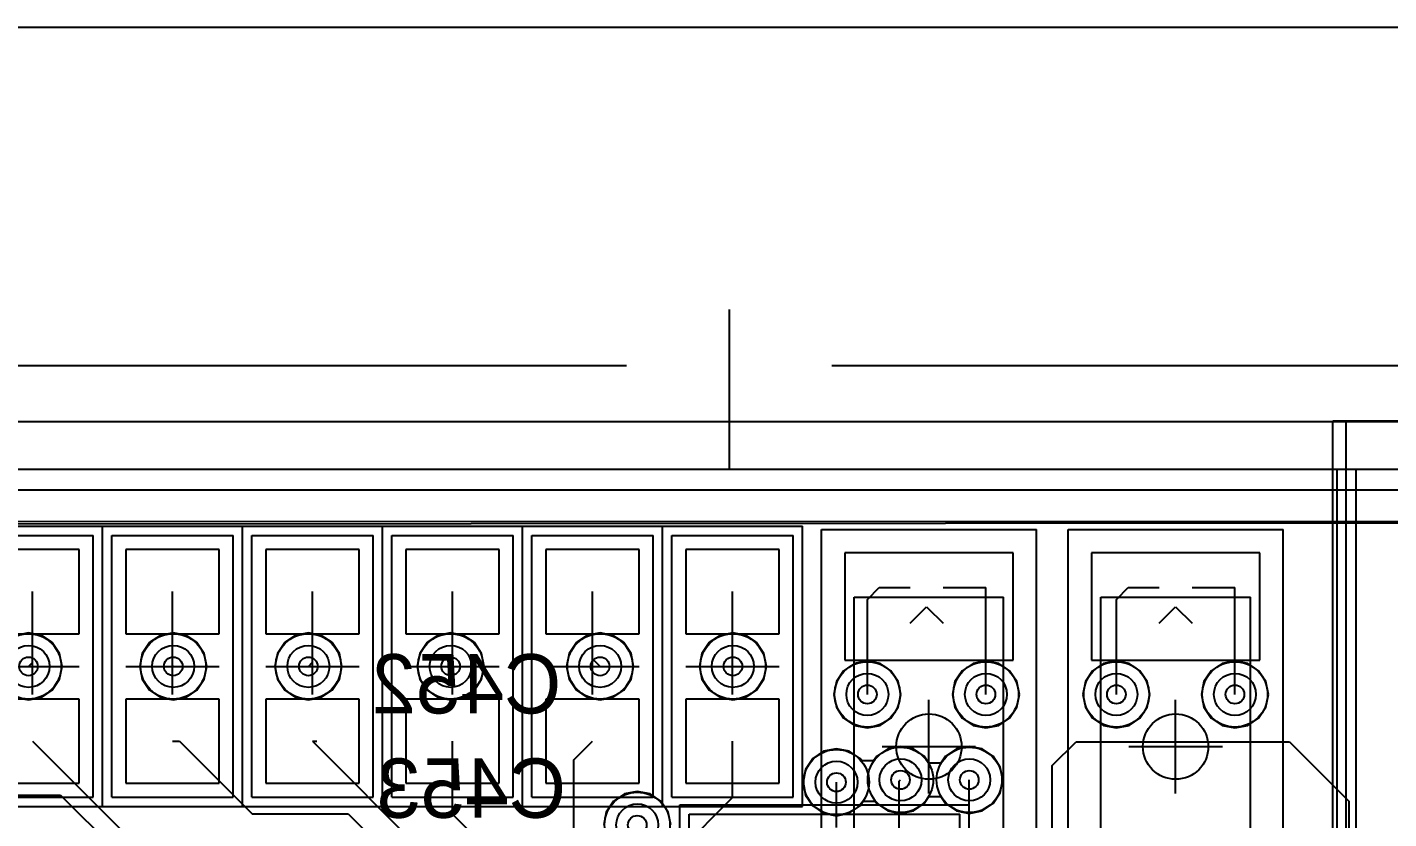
# Model space of a CAD drawing. Extents: x 28 to 300, y 18 to 330.
# Drawn here: x 189.77 to 204.35, y 191.3 to 199.77 of the extents above; entities that cross this region are included whole.
import ezdxf

# ---------------------------------------------------------------- set-up
doc = ezdxf.new("R2010")
doc.units = 0
for name, color, linetype in [('BOTTOMLAYER', 5, 'CONTINUOUS'), ('BOTTOMOVERLAY', 54, 'CONTINUOUS'), ('DRILLDRAWING', 1, 'CONTINUOUS'), ('INTERNALPLANE1', 76, 'CONTINUOUS'), ('INTERNALPLANE6', 136, 'CONTINUOUS'), ('KEEPOUTLAYER', 6, 'CONTINUOUS'), ('MECHANICAL1', 6, 'CONTINUOUS'), ('MECHANICAL14', 56, 'CONTINUOUS'), ('MECHANICAL15', 56, 'CONTINUOUS'), ('MECHANICAL9', 56, 'CONTINUOUS'), ('MIDLAYER1', 16, 'CONTINUOUS'), ('MIDLAYER3', 90, 'CONTINUOUS'), ('MULTILAYER', 9, 'CONTINUOUS'), ('TOPLAYER', 1, 'CONTINUOUS'), ('TOPOVERLAY', 2, 'CONTINUOUS'), ('TOPPASTE', 8, 'CONTINUOUS'), ('TOPSOLDER', 216, 'CONTINUOUS'), ('VIAHOLELAYER', 16, 'CONTINUOUS')]:
    doc.layers.add(name, color=color, linetype=linetype)

msp = doc.modelspace()

# ---------------------------------------------------------------- linework, layer by layer
at = {"layer": 'BOTTOMLAYER'}
for p, q in [((199.105, 191.701), (199.118, 191.714)), ((199.105, 190.698), (199.105, 191.701))]:
    msp.add_line(p, q, dxfattribs=at)
for centre in [(189.779, 192.929), (191.329, 192.929), (192.776, 192.929), (194.3, 192.929), (195.901, 192.929), (197.323, 192.929), (198.763, 192.629), (200.033, 192.629), (201.43, 192.629), (202.7, 192.629), (198.432, 191.689), (199.118, 191.714), (199.855, 191.714), (196.299, 191.232)]:
    msp.add_circle(centre, 0.225, dxfattribs=at)
at = {"layer": 'DRILLDRAWING'}
msp.add_line((165.56, 199.771), (248.661, 199.771), dxfattribs=at)
for centre in [(189.779, 192.929), (191.329, 192.929), (192.776, 192.929), (194.3, 192.929), (195.901, 192.929), (197.323, 192.929), (198.763, 192.629), (200.033, 192.629), (201.43, 192.629), (202.7, 192.629), (198.432, 191.689), (199.118, 191.714), (199.855, 191.714), (196.299, 191.232)]:
    msp.add_circle(centre, 0.1, dxfattribs=at)
at = {"layer": 'INTERNALPLANE1'}
for p, q in [((77.3, 195.549), (248.7, 195.549)), ((203.893, 183.079), (203.893, 195.55)), ((162.154, 195.039), (203.79, 195.039)), ((203.79, 195.039), (203.79, 183.183)), ((203.997, 183.079), (203.997, 195.039)), ((203.997, 195.039), (248.189, 195.039))]:
    msp.add_line(p, q, dxfattribs=at)
for centre in [(189.779, 192.929), (191.329, 192.929), (192.776, 192.929), (194.3, 192.929), (195.901, 192.929), (197.323, 192.929), (198.763, 192.629), (200.033, 192.629), (201.43, 192.629), (202.7, 192.629), (199.118, 191.714), (196.299, 191.232)]:
    msp.add_circle(centre, 0.35, dxfattribs=at)
at = {"layer": 'INTERNALPLANE6'}
for p, q in [((77.3, 195.549), (248.7, 195.549)), ((77.81, 195.039), (248.189, 195.039))]:
    msp.add_line(p, q, dxfattribs=at)
for centre in [(199.855, 191.714), (198.432, 191.689)]:
    msp.add_circle(centre, 0.35, dxfattribs=at)
at = {"layer": 'KEEPOUTLAYER'}
msp.add_line((77.724, 194.818), (248.039, 194.818), dxfattribs=at)
at = {"layer": 'MECHANICAL1'}
msp.add_line((77.3, 195.549), (248.7, 195.549), dxfattribs=at)
at = {"layer": 'MECHANICAL14'}
for p, q in [((203.747, 195.558), (220.397, 195.558)), ((203.747, 190.858), (203.747, 195.558)), ((189.17, 194.329), (190.47, 194.329)), ((190.47, 191.529), (190.47, 194.329)), ((190.67, 194.329), (191.97, 194.329)), ((190.67, 191.529), (190.67, 194.329)), ((191.97, 191.529), (191.97, 194.329)), ((192.17, 194.329), (193.47, 194.329)), ((192.17, 191.529), (192.17, 194.329)), ((193.47, 191.529), (193.47, 194.329)), ((193.67, 194.329), (194.97, 194.329)), ((193.67, 191.529), (193.67, 194.329)), ((194.97, 191.529), (194.97, 194.329)), ((195.17, 194.329), (196.47, 194.329)), ((195.17, 191.529), (195.17, 194.329)), ((196.47, 191.529), (196.47, 194.329)), ((196.67, 194.329), (197.97, 194.329)), ((196.67, 191.529), (196.67, 194.329)), ((197.97, 191.529), (197.97, 194.329)), ((198.623, 190.47), (198.623, 193.67)), ((198.623, 193.67), (200.223, 193.67)), ((200.223, 190.47), (200.223, 193.67)), ((201.265, 190.47), (201.265, 193.67)), ((201.265, 193.67), (202.865, 193.67)), ((202.865, 190.47), (202.865, 193.67)), ((189.17, 191.529), (190.47, 191.529)), ((190.67, 191.529), (191.97, 191.529)), ((192.17, 191.529), (193.47, 191.529)), ((193.67, 191.529), (194.97, 191.529)), ((195.17, 191.529), (196.47, 191.529)), ((196.67, 191.529), (197.97, 191.529)), ((196.855, 190.048), (196.855, 191.348)), ((196.855, 191.348), (199.755, 191.348)), ((199.755, 190.048), (199.755, 191.348))]:
    msp.add_line(p, q, dxfattribs=at)
at = {"layer": 'MECHANICAL15'}
for p, q in [((189.07, 194.429), (190.57, 194.429)), ((190.57, 191.429), (190.57, 194.429)), ((190.57, 191.429), (190.57, 194.429)), ((190.57, 194.429), (192.07, 194.429)), ((192.07, 191.429), (192.07, 194.429)), ((192.07, 194.429), (193.57, 194.429)), ((192.07, 191.429), (192.07, 194.429)), ((193.57, 191.429), (193.57, 194.429)), ((193.57, 194.429), (195.07, 194.429)), ((193.57, 191.429), (193.57, 194.429)), ((195.07, 191.429), (195.07, 194.429)), ((195.07, 191.429), (195.07, 194.429)), ((195.07, 194.429), (196.57, 194.429)), ((196.57, 191.429), (196.57, 194.429)), ((196.57, 194.429), (198.07, 194.429)), ((196.57, 191.429), (196.57, 194.429)), ((198.07, 191.429), (198.07, 194.429)), ((198.273, 189.745), (198.273, 194.395)), ((198.273, 194.395), (200.573, 194.395)), ((200.573, 189.745), (200.573, 194.395)), ((200.915, 189.745), (200.915, 194.395)), ((200.915, 194.395), (203.215, 194.395)), ((203.215, 189.745), (203.215, 194.395)), ((189.82, 192.629), (189.82, 193.229)), ((191.32, 192.629), (191.32, 193.229)), ((192.82, 192.629), (192.82, 193.229)), ((194.32, 192.629), (194.32, 193.229)), ((195.82, 192.629), (195.82, 193.229)), ((197.32, 192.629), (197.32, 193.229)), ((189.52, 192.929), (190.12, 192.929)), ((191.02, 192.929), (191.62, 192.929)), ((192.52, 192.929), (193.12, 192.929)), ((194.02, 192.929), (194.62, 192.929)), ((195.52, 192.929), (196.12, 192.929)), ((197.02, 192.929), (197.62, 192.929)), ((199.423, 191.57), (199.423, 192.57)), ((202.065, 191.57), (202.065, 192.57)), ((198.923, 192.07), (199.923, 192.07)), ((201.565, 192.07), (202.565, 192.07)), ((189.07, 191.429), (190.57, 191.429)), ((190.57, 191.429), (192.07, 191.429)), ((192.07, 191.429), (193.57, 191.429)), ((193.57, 191.429), (195.07, 191.429)), ((195.07, 191.429), (196.57, 191.429)), ((196.57, 191.429), (198.07, 191.429)), ((196.755, 191.448), (199.855, 191.448)), ((196.755, 189.948), (196.755, 191.448)), ((199.855, 189.948), (199.855, 191.448))]:
    msp.add_line(p, q, dxfattribs=at)
for centre in [(199.423, 192.07), (202.065, 192.07)]:
    msp.add_circle(centre, 0.35, dxfattribs=at)
at = {"layer": 'MECHANICAL9'}
for p, q in [((197.284, 196.749), (197.284, 195.049)), ((108.384, 196.149), (196.184, 196.149)), ((198.384, 196.149), (249.3, 196.149))]:
    msp.add_line(p, q, dxfattribs=at)
at = {"layer": 'MIDLAYER1'}
for p, q in [((166.213, 194.44), (247.635, 194.491)), ((189.779, 193.288), (189.642, 193.261)), ((189.917, 193.261), (189.779, 193.288)), ((190.033, 193.183), (189.917, 193.261)), ((191.191, 193.261), (191.075, 193.183)), ((191.329, 193.288), (191.191, 193.261)), ((191.466, 193.261), (191.329, 193.288)), ((191.582, 193.183), (191.466, 193.261)), ((192.639, 193.261), (192.523, 193.183)), ((192.776, 193.288), (192.639, 193.261)), ((192.914, 193.261), (192.776, 193.288)), ((193.03, 193.183), (192.914, 193.261)), ((194.163, 193.261), (194.047, 193.183)), ((194.3, 193.288), (194.163, 193.261)), ((194.438, 193.261), (194.3, 193.288)), ((194.554, 193.183), (194.438, 193.261)), ((195.763, 193.261), (195.647, 193.183)), ((195.901, 193.288), (195.763, 193.261)), ((196.038, 193.261), (195.901, 193.288)), ((196.154, 193.183), (196.038, 193.261)), ((197.186, 193.261), (197.069, 193.183)), ((197.323, 193.288), (197.186, 193.261)), ((197.46, 193.261), (197.323, 193.288)), ((197.577, 193.183), (197.46, 193.261)), ((190.111, 193.066), (190.033, 193.183)), ((191.075, 193.183), (190.997, 193.066)), ((191.66, 193.066), (191.582, 193.183)), ((192.523, 193.183), (192.445, 193.066)), ((193.108, 193.066), (193.03, 193.183)), ((194.047, 193.183), (193.969, 193.066)), ((194.632, 193.066), (194.554, 193.183)), ((195.647, 193.183), (195.569, 193.066)), ((196.232, 193.066), (196.154, 193.183)), ((197.069, 193.183), (196.991, 193.066)), ((197.655, 193.066), (197.577, 193.183)), ((190.138, 192.929), (190.111, 193.066)), ((190.111, 192.792), (190.138, 192.929)), ((190.997, 193.066), (190.97, 192.929)), ((190.97, 192.929), (190.997, 192.792)), ((191.688, 192.929), (191.66, 193.066)), ((191.66, 192.792), (191.688, 192.929)), ((192.445, 193.066), (192.418, 192.929)), ((192.418, 192.929), (192.445, 192.792)), ((193.135, 192.929), (193.108, 193.066)), ((193.108, 192.792), (193.135, 192.929)), ((193.969, 193.066), (193.942, 192.929)), ((193.942, 192.929), (193.969, 192.792)), ((194.659, 192.929), (194.632, 193.066)), ((194.632, 192.792), (194.659, 192.929)), ((195.569, 193.066), (195.542, 192.929)), ((195.542, 192.929), (195.569, 192.792)), ((196.26, 192.929), (196.232, 193.066)), ((196.232, 192.792), (196.26, 192.929)), ((196.991, 193.066), (196.964, 192.929)), ((196.964, 192.929), (196.991, 192.792)), ((197.682, 192.929), (197.655, 193.066)), ((197.655, 192.792), (197.682, 192.929)), ((198.625, 192.96), (198.509, 192.882)), ((198.763, 192.987), (198.625, 192.96)), ((198.9, 192.96), (198.763, 192.987)), ((199.016, 192.882), (198.9, 192.96)), ((199.895, 192.96), (199.779, 192.882)), ((200.033, 192.987), (199.895, 192.96)), ((200.17, 192.96), (200.033, 192.987)), ((200.286, 192.882), (200.17, 192.96)), ((201.292, 192.96), (201.176, 192.882)), ((201.43, 192.987), (201.292, 192.96)), ((201.567, 192.96), (201.43, 192.987)), ((201.683, 192.882), (201.567, 192.96)), ((202.562, 192.96), (202.446, 192.882)), ((202.7, 192.987), (202.562, 192.96)), ((202.837, 192.96), (202.7, 192.987)), ((202.953, 192.882), (202.837, 192.96)), ((190.033, 192.675), (190.111, 192.792)), ((190.997, 192.792), (191.075, 192.675)), ((191.582, 192.675), (191.66, 192.792)), ((192.445, 192.792), (192.523, 192.675)), ((193.03, 192.675), (193.108, 192.792)), ((193.969, 192.792), (194.047, 192.675)), ((194.554, 192.675), (194.632, 192.792)), ((195.569, 192.792), (195.647, 192.675)), ((196.154, 192.675), (196.232, 192.792)), ((196.991, 192.792), (197.069, 192.675)), ((197.577, 192.675), (197.655, 192.792)), ((198.509, 192.882), (198.431, 192.766)), ((199.094, 192.766), (199.016, 192.882)), ((199.779, 192.882), (199.701, 192.766)), ((200.364, 192.766), (200.286, 192.882)), ((201.176, 192.882), (201.098, 192.766)), ((201.761, 192.766), (201.683, 192.882)), ((202.446, 192.882), (202.368, 192.766)), ((203.031, 192.766), (202.953, 192.882)), ((189.917, 192.597), (190.033, 192.675)), ((191.075, 192.675), (191.191, 192.597)), ((191.466, 192.597), (191.582, 192.675)), ((192.523, 192.675), (192.639, 192.597)), ((192.914, 192.597), (193.03, 192.675)), ((194.047, 192.675), (194.163, 192.597)), ((194.438, 192.597), (194.554, 192.675)), ((195.647, 192.675), (195.763, 192.597)), ((196.038, 192.597), (196.154, 192.675)), ((197.069, 192.675), (197.186, 192.597)), ((197.46, 192.597), (197.577, 192.675)), ((198.431, 192.766), (198.404, 192.629)), ((199.122, 192.629), (199.094, 192.766)), ((199.701, 192.766), (199.674, 192.629)), ((200.392, 192.629), (200.364, 192.766)), ((201.098, 192.766), (201.071, 192.629)), ((201.789, 192.629), (201.761, 192.766)), ((202.368, 192.766), (202.341, 192.629)), ((203.059, 192.629), (203.031, 192.766)), ((189.642, 192.597), (189.779, 192.57)), ((189.779, 192.57), (189.917, 192.597)), ((191.191, 192.597), (191.329, 192.57)), ((191.329, 192.57), (191.466, 192.597)), ((192.639, 192.597), (192.776, 192.57)), ((192.776, 192.57), (192.914, 192.597)), ((194.163, 192.597), (194.3, 192.57)), ((194.3, 192.57), (194.438, 192.597)), ((195.763, 192.597), (195.901, 192.57)), ((195.901, 192.57), (196.038, 192.597)), ((197.186, 192.597), (197.323, 192.57)), ((197.323, 192.57), (197.46, 192.597)), ((198.404, 192.629), (198.431, 192.491)), ((198.431, 192.491), (198.509, 192.375)), ((199.016, 192.375), (199.094, 192.491)), ((199.094, 192.491), (199.122, 192.629)), ((199.674, 192.629), (199.701, 192.491)), ((199.701, 192.491), (199.779, 192.375)), ((200.286, 192.375), (200.364, 192.491)), ((200.364, 192.491), (200.392, 192.629)), ((201.071, 192.629), (201.098, 192.491)), ((201.098, 192.491), (201.176, 192.375)), ((201.683, 192.375), (201.761, 192.491)), ((201.761, 192.491), (201.789, 192.629)), ((202.341, 192.629), (202.368, 192.491)), ((202.368, 192.491), (202.446, 192.375)), ((202.953, 192.375), (203.031, 192.491)), ((203.031, 192.491), (203.059, 192.629)), ((198.509, 192.375), (198.625, 192.297)), ((198.9, 192.297), (199.016, 192.375)), ((199.779, 192.375), (199.895, 192.297)), ((200.17, 192.297), (200.286, 192.375)), ((201.176, 192.375), (201.292, 192.297)), ((201.567, 192.297), (201.683, 192.375)), ((202.446, 192.375), (202.562, 192.297)), ((202.837, 192.297), (202.953, 192.375)), ((198.625, 192.297), (198.763, 192.27)), ((198.763, 192.27), (198.9, 192.297)), ((199.895, 192.297), (200.033, 192.27)), ((200.033, 192.27), (200.17, 192.297)), ((201.292, 192.297), (201.43, 192.27)), ((201.43, 192.27), (201.567, 192.297)), ((202.562, 192.297), (202.7, 192.27)), ((202.7, 192.27), (202.837, 192.297)), ((199.118, 192.073), (198.981, 192.046)), ((199.256, 192.046), (199.118, 192.073)), ((199.855, 192.073), (199.717, 192.046)), ((199.992, 192.046), (199.855, 192.073)), ((198.179, 191.942), (198.101, 191.826)), ((198.295, 192.02), (198.179, 191.942)), ((198.432, 192.048), (198.295, 192.02)), ((198.57, 192.02), (198.432, 192.048)), ((198.686, 191.942), (198.57, 192.02)), ((198.703, 191.917), (198.686, 191.942)), ((198.83, 191.917), (198.703, 191.917)), ((198.864, 191.968), (198.83, 191.917)), ((198.981, 192.046), (198.864, 191.968)), ((199.372, 191.968), (199.256, 192.046)), ((199.423, 191.892), (199.372, 191.968)), ((199.601, 191.968), (199.55, 191.892)), ((199.717, 192.046), (199.601, 191.968)), ((200.109, 191.968), (199.992, 192.046)), ((200.186, 191.851), (200.109, 191.968)), ((198.101, 191.826), (198.074, 191.689)), ((199.55, 191.892), (199.423, 191.892)), ((200.214, 191.714), (200.186, 191.851)), ((198.074, 191.689), (198.101, 191.551)), ((200.186, 191.577), (200.214, 191.714)), ((196.045, 191.485), (195.967, 191.369)), ((196.161, 191.563), (196.045, 191.485)), ((196.299, 191.59), (196.161, 191.563)), ((196.436, 191.563), (196.299, 191.59)), ((196.553, 191.485), (196.436, 191.563)), ((196.63, 191.369), (196.553, 191.485)), ((198.101, 191.551), (198.179, 191.435)), ((198.686, 191.435), (198.72, 191.486)), ((198.72, 191.486), (198.847, 191.486)), ((198.847, 191.486), (198.864, 191.46)), ((199.372, 191.46), (199.423, 191.537)), ((199.423, 191.537), (199.55, 191.537)), ((199.55, 191.537), (199.601, 191.46)), ((200.109, 191.46), (200.186, 191.577)), ((195.967, 191.369), (195.94, 191.232)), ((196.658, 191.232), (196.63, 191.369)), ((198.179, 191.435), (198.295, 191.357)), ((198.295, 191.357), (198.432, 191.33)), ((198.432, 191.33), (198.57, 191.357)), ((198.57, 191.357), (198.686, 191.435)), ((198.864, 191.46), (198.981, 191.383)), ((198.981, 191.383), (199.118, 191.355)), ((199.118, 191.355), (199.256, 191.383)), ((199.256, 191.383), (199.372, 191.46)), ((199.601, 191.46), (199.717, 191.383)), ((199.717, 191.383), (199.855, 191.355)), ((199.855, 191.355), (199.992, 191.383)), ((199.992, 191.383), (200.109, 191.46))]:
    msp.add_line(p, q, dxfattribs=at)
for centre in [(189.779, 192.929), (191.329, 192.929), (192.776, 192.929), (194.3, 192.929), (195.901, 192.929), (197.323, 192.929), (198.763, 192.629), (200.033, 192.629), (201.43, 192.629), (202.7, 192.629), (198.432, 191.689), (199.118, 191.714), (199.855, 191.714), (196.299, 191.232)]:
    msp.add_circle(centre, 0.225, dxfattribs=at)
at = {"layer": 'MIDLAYER3'}
for p, q in [((166.083, 194.475), (247.659, 194.492)), ((189.779, 193.288), (189.642, 193.261)), ((189.917, 193.261), (189.779, 193.288)), ((190.033, 193.183), (189.917, 193.261)), ((191.191, 193.261), (191.075, 193.183)), ((191.329, 193.288), (191.191, 193.261)), ((191.466, 193.261), (191.329, 193.288)), ((191.582, 193.183), (191.466, 193.261)), ((192.639, 193.261), (192.523, 193.183)), ((192.776, 193.288), (192.639, 193.261)), ((192.914, 193.261), (192.776, 193.288)), ((193.03, 193.183), (192.914, 193.261)), ((194.163, 193.261), (194.047, 193.183)), ((194.3, 193.288), (194.163, 193.261)), ((194.438, 193.261), (194.3, 193.288)), ((194.554, 193.183), (194.438, 193.261)), ((195.763, 193.261), (195.647, 193.183)), ((195.901, 193.288), (195.763, 193.261)), ((196.038, 193.261), (195.901, 193.288)), ((196.154, 193.183), (196.038, 193.261)), ((197.186, 193.261), (197.069, 193.183)), ((197.323, 193.288), (197.186, 193.261)), ((197.46, 193.261), (197.323, 193.288)), ((197.577, 193.183), (197.46, 193.261)), ((190.111, 193.066), (190.033, 193.183)), ((191.075, 193.183), (190.997, 193.066)), ((191.66, 193.066), (191.582, 193.183)), ((192.523, 193.183), (192.445, 193.066)), ((193.108, 193.066), (193.03, 193.183)), ((194.047, 193.183), (193.969, 193.066)), ((194.632, 193.066), (194.554, 193.183)), ((195.647, 193.183), (195.569, 193.066)), ((196.232, 193.066), (196.154, 193.183)), ((197.069, 193.183), (196.991, 193.066)), ((197.655, 193.066), (197.577, 193.183)), ((190.138, 192.929), (190.111, 193.066)), ((190.111, 192.792), (190.138, 192.929)), ((190.997, 193.066), (190.97, 192.929)), ((190.97, 192.929), (190.997, 192.792)), ((191.688, 192.929), (191.66, 193.066)), ((191.66, 192.792), (191.688, 192.929)), ((192.445, 193.066), (192.418, 192.929)), ((192.418, 192.929), (192.445, 192.792)), ((193.135, 192.929), (193.108, 193.066)), ((193.108, 192.792), (193.135, 192.929)), ((193.969, 193.066), (193.942, 192.929)), ((193.942, 192.929), (193.969, 192.792)), ((194.659, 192.929), (194.632, 193.066)), ((194.632, 192.792), (194.659, 192.929)), ((195.569, 193.066), (195.542, 192.929)), ((195.542, 192.929), (195.569, 192.792)), ((196.26, 192.929), (196.232, 193.066)), ((196.232, 192.792), (196.26, 192.929)), ((196.991, 193.066), (196.964, 192.929)), ((196.964, 192.929), (196.991, 192.792)), ((197.682, 192.929), (197.655, 193.066)), ((197.655, 192.792), (197.682, 192.929)), ((198.625, 192.96), (198.509, 192.882)), ((198.763, 192.987), (198.625, 192.96)), ((198.9, 192.96), (198.763, 192.987)), ((199.016, 192.882), (198.9, 192.96)), ((199.895, 192.96), (199.779, 192.882)), ((200.033, 192.987), (199.895, 192.96)), ((200.17, 192.96), (200.033, 192.987)), ((200.286, 192.882), (200.17, 192.96)), ((201.292, 192.96), (201.176, 192.882)), ((201.43, 192.987), (201.292, 192.96)), ((201.567, 192.96), (201.43, 192.987)), ((201.683, 192.882), (201.567, 192.96)), ((202.562, 192.96), (202.446, 192.882)), ((202.7, 192.987), (202.562, 192.96)), ((202.837, 192.96), (202.7, 192.987)), ((202.953, 192.882), (202.837, 192.96)), ((190.033, 192.675), (190.111, 192.792)), ((190.997, 192.792), (191.075, 192.675)), ((191.582, 192.675), (191.66, 192.792)), ((192.445, 192.792), (192.523, 192.675)), ((193.03, 192.675), (193.108, 192.792)), ((193.969, 192.792), (194.047, 192.675)), ((194.554, 192.675), (194.632, 192.792)), ((195.569, 192.792), (195.647, 192.675)), ((196.154, 192.675), (196.232, 192.792)), ((196.991, 192.792), (197.069, 192.675)), ((197.577, 192.675), (197.655, 192.792)), ((198.509, 192.882), (198.431, 192.766)), ((199.094, 192.766), (199.016, 192.882)), ((199.779, 192.882), (199.701, 192.766)), ((200.364, 192.766), (200.286, 192.882)), ((201.176, 192.882), (201.098, 192.766)), ((201.761, 192.766), (201.683, 192.882)), ((202.446, 192.882), (202.368, 192.766)), ((203.031, 192.766), (202.953, 192.882)), ((189.917, 192.597), (190.033, 192.675)), ((191.075, 192.675), (191.191, 192.597)), ((191.466, 192.597), (191.582, 192.675)), ((192.523, 192.675), (192.639, 192.597)), ((192.914, 192.597), (193.03, 192.675)), ((194.047, 192.675), (194.163, 192.597)), ((194.438, 192.597), (194.554, 192.675)), ((195.647, 192.675), (195.763, 192.597)), ((196.038, 192.597), (196.154, 192.675)), ((197.069, 192.675), (197.186, 192.597)), ((197.46, 192.597), (197.577, 192.675)), ((198.431, 192.766), (198.404, 192.629)), ((199.122, 192.629), (199.094, 192.766)), ((199.701, 192.766), (199.674, 192.629)), ((200.392, 192.629), (200.364, 192.766)), ((201.098, 192.766), (201.071, 192.629)), ((201.789, 192.629), (201.761, 192.766)), ((202.368, 192.766), (202.341, 192.629)), ((203.059, 192.629), (203.031, 192.766)), ((189.642, 192.597), (189.779, 192.57)), ((189.779, 192.57), (189.917, 192.597)), ((191.191, 192.597), (191.329, 192.57)), ((191.329, 192.57), (191.466, 192.597)), ((192.639, 192.597), (192.776, 192.57)), ((192.776, 192.57), (192.914, 192.597)), ((194.163, 192.597), (194.3, 192.57)), ((194.3, 192.57), (194.438, 192.597)), ((195.763, 192.597), (195.901, 192.57)), ((195.901, 192.57), (196.038, 192.597)), ((197.186, 192.597), (197.323, 192.57)), ((197.323, 192.57), (197.46, 192.597)), ((198.404, 192.629), (198.431, 192.491)), ((198.431, 192.491), (198.509, 192.375)), ((199.016, 192.375), (199.094, 192.491)), ((199.094, 192.491), (199.122, 192.629)), ((199.674, 192.629), (199.701, 192.491)), ((199.701, 192.491), (199.779, 192.375)), ((200.286, 192.375), (200.364, 192.491)), ((200.364, 192.491), (200.392, 192.629)), ((201.071, 192.629), (201.098, 192.491)), ((201.098, 192.491), (201.176, 192.375)), ((201.683, 192.375), (201.761, 192.491)), ((201.761, 192.491), (201.789, 192.629)), ((202.341, 192.629), (202.368, 192.491)), ((202.368, 192.491), (202.446, 192.375)), ((202.953, 192.375), (203.031, 192.491)), ((203.031, 192.491), (203.059, 192.629)), ((198.509, 192.375), (198.625, 192.297)), ((198.9, 192.297), (199.016, 192.375)), ((199.779, 192.375), (199.895, 192.297)), ((200.17, 192.297), (200.286, 192.375)), ((201.176, 192.375), (201.292, 192.297)), ((201.567, 192.297), (201.683, 192.375)), ((202.446, 192.375), (202.562, 192.297)), ((202.837, 192.297), (202.953, 192.375)), ((198.625, 192.297), (198.763, 192.27)), ((198.763, 192.27), (198.9, 192.297)), ((199.895, 192.297), (200.033, 192.27)), ((200.033, 192.27), (200.17, 192.297)), ((201.292, 192.297), (201.43, 192.27)), ((201.43, 192.27), (201.567, 192.297)), ((202.562, 192.297), (202.7, 192.27)), ((202.7, 192.27), (202.837, 192.297)), ((199.118, 192.073), (198.981, 192.046)), ((199.256, 192.046), (199.118, 192.073)), ((199.855, 192.073), (199.717, 192.046)), ((199.992, 192.046), (199.855, 192.073)), ((198.179, 191.942), (198.101, 191.826)), ((198.295, 192.02), (198.179, 191.942)), ((198.432, 192.048), (198.295, 192.02)), ((198.57, 192.02), (198.432, 192.048)), ((198.686, 191.942), (198.57, 192.02)), ((198.703, 191.917), (198.686, 191.942)), ((198.83, 191.917), (198.703, 191.917)), ((198.864, 191.968), (198.83, 191.917)), ((198.981, 192.046), (198.864, 191.968)), ((199.372, 191.968), (199.256, 192.046)), ((199.423, 191.892), (199.372, 191.968)), ((199.601, 191.968), (199.55, 191.892)), ((199.717, 192.046), (199.601, 191.968)), ((200.109, 191.968), (199.992, 192.046)), ((200.186, 191.851), (200.109, 191.968)), ((198.101, 191.826), (198.074, 191.689)), ((199.55, 191.892), (199.423, 191.892)), ((200.214, 191.714), (200.186, 191.851)), ((198.074, 191.689), (198.101, 191.551)), ((200.186, 191.577), (200.214, 191.714)), ((196.045, 191.485), (195.967, 191.369)), ((196.161, 191.563), (196.045, 191.485)), ((196.299, 191.59), (196.161, 191.563)), ((196.436, 191.563), (196.299, 191.59)), ((196.553, 191.485), (196.436, 191.563)), ((196.63, 191.369), (196.553, 191.485)), ((198.101, 191.551), (198.179, 191.435)), ((198.686, 191.435), (198.72, 191.486)), ((198.72, 191.486), (198.847, 191.486)), ((198.847, 191.486), (198.864, 191.46)), ((199.372, 191.46), (199.423, 191.537)), ((199.423, 191.537), (199.55, 191.537)), ((199.55, 191.537), (199.601, 191.46)), ((200.109, 191.46), (200.186, 191.577)), ((195.967, 191.369), (195.94, 191.232)), ((196.658, 191.232), (196.63, 191.369)), ((198.179, 191.435), (198.295, 191.357)), ((198.295, 191.357), (198.432, 191.33)), ((198.432, 191.33), (198.57, 191.357)), ((198.57, 191.357), (198.686, 191.435)), ((198.864, 191.46), (198.981, 191.383)), ((198.981, 191.383), (199.118, 191.355)), ((199.118, 191.355), (199.256, 191.383)), ((199.256, 191.383), (199.372, 191.46)), ((199.601, 191.46), (199.717, 191.383)), ((199.717, 191.383), (199.855, 191.355)), ((199.855, 191.355), (199.992, 191.383)), ((199.992, 191.383), (200.109, 191.46))]:
    msp.add_line(p, q, dxfattribs=at)
for centre in [(189.779, 192.929), (191.329, 192.929), (192.776, 192.929), (194.3, 192.929), (195.901, 192.929), (197.323, 192.929), (198.763, 192.629), (200.033, 192.629), (201.43, 192.629), (202.7, 192.629), (198.432, 191.689), (199.118, 191.714), (199.855, 191.714), (196.299, 191.232)]:
    msp.add_circle(centre, 0.225, dxfattribs=at)
at = {"layer": 'MULTILAYER'}
for centre in [(189.779, 192.929), (191.329, 192.929), (192.776, 192.929), (194.3, 192.929), (195.901, 192.929), (197.323, 192.929), (198.763, 192.629), (200.033, 192.629), (201.43, 192.629), (202.7, 192.629), (198.432, 191.689), (199.118, 191.714), (199.855, 191.714), (196.299, 191.232)]:
    msp.add_circle(centre, 0.225, dxfattribs=at)
at = {"layer": 'TOPLAYER'}
for p, q in [((190.32, 194.179), (189.32, 194.179)), ((190.32, 193.279), (190.32, 194.179)), ((191.82, 194.179), (190.82, 194.179)), ((190.82, 194.179), (190.82, 193.279)), ((191.82, 193.279), (191.82, 194.179)), ((193.32, 194.179), (192.32, 194.179)), ((192.32, 194.179), (192.32, 193.279)), ((193.32, 193.279), (193.32, 194.179)), ((194.82, 194.179), (193.82, 194.179)), ((193.82, 194.179), (193.82, 193.279)), ((194.82, 193.279), (194.82, 194.179)), ((196.32, 194.179), (195.32, 194.179)), ((195.32, 194.179), (195.32, 193.279)), ((196.32, 193.279), (196.32, 194.179)), ((197.82, 194.179), (196.82, 194.179)), ((196.82, 194.179), (196.82, 193.279)), ((197.82, 193.279), (197.82, 194.179)), ((198.523, 194.145), (198.523, 192.995)), ((200.323, 194.145), (198.523, 194.145)), ((200.323, 192.995), (200.323, 194.145)), ((201.165, 194.145), (201.165, 192.995)), ((202.965, 194.145), (201.165, 194.145)), ((202.965, 192.995), (202.965, 194.145)), ((189.82, 192.97), (189.82, 193.729)), ((191.32, 192.938), (191.32, 193.729)), ((192.82, 192.973), (192.82, 193.729)), ((194.32, 192.949), (194.32, 193.729)), ((195.82, 193.01), (195.82, 193.729)), ((197.32, 192.932), (197.32, 193.729)), ((198.763, 193.645), (198.89, 193.772)), ((198.89, 193.772), (199.221, 193.772)), ((199.574, 193.772), (200.033, 193.772)), ((200.033, 193.57), (200.033, 193.772)), ((201.43, 193.645), (201.557, 193.772)), ((201.557, 193.772), (201.888, 193.772)), ((202.241, 193.772), (202.7, 193.772)), ((202.7, 193.57), (202.7, 193.772)), ((198.763, 193.57), (198.763, 193.645)), ((198.763, 192.629), (198.763, 193.57)), ((199.221, 193.391), (199.398, 193.567)), ((199.398, 193.567), (199.409, 193.556)), ((199.409, 193.556), (199.574, 193.391)), ((200.033, 192.629), (200.033, 193.57)), ((201.43, 193.57), (201.43, 193.645)), ((201.43, 192.629), (201.43, 193.57)), ((201.888, 193.391), (202.065, 193.567)), ((202.065, 193.567), (202.241, 193.391)), ((202.7, 192.629), (202.7, 193.57)), ((189.32, 193.279), (190.32, 193.279)), ((190.82, 193.279), (191.82, 193.279)), ((192.32, 193.279), (193.32, 193.279)), ((193.82, 193.279), (194.82, 193.279)), ((195.32, 193.279), (196.32, 193.279)), ((196.82, 193.279), (197.82, 193.279)), ((189.779, 192.929), (189.82, 192.97)), ((191.32, 192.938), (191.329, 192.929)), ((192.776, 192.929), (192.82, 192.973)), ((194.3, 192.929), (194.32, 192.949)), ((195.82, 193.01), (195.901, 192.929)), ((197.32, 192.932), (197.323, 192.929)), ((198.523, 192.995), (200.323, 192.995)), ((201.165, 192.995), (202.965, 192.995)), ((190.32, 192.579), (189.32, 192.579)), ((190.32, 191.679), (190.32, 192.579)), ((191.82, 192.579), (190.82, 192.579)), ((190.82, 192.579), (190.82, 191.679)), ((191.82, 191.679), (191.82, 192.579)), ((193.32, 192.579), (192.32, 192.579)), ((192.32, 192.579), (192.32, 191.679)), ((193.32, 191.679), (193.32, 192.579)), ((194.82, 192.579), (193.82, 192.579)), ((193.82, 192.579), (193.82, 191.679)), ((194.82, 191.679), (194.82, 192.579)), ((196.32, 192.579), (195.32, 192.579)), ((195.32, 192.579), (195.32, 191.679)), ((196.32, 191.679), (196.32, 192.579)), ((197.82, 192.579), (196.82, 192.579)), ((196.82, 192.579), (196.82, 191.679)), ((197.82, 191.679), (197.82, 192.579)), ((189.82, 192.129), (190.921, 191.028)), ((191.32, 192.129), (191.397, 192.129)), ((191.397, 192.129), (192.176, 191.351)), ((192.82, 192.129), (194.621, 190.328)), ((192.82, 192.129), (192.868, 192.129)), ((194.32, 191.348), (194.32, 192.129)), ((195.621, 191.93), (195.82, 192.129)), ((197.32, 191.527), (197.32, 192.129)), ((200.744, 191.867), (200.998, 192.121)), ((200.998, 192.121), (203.284, 192.121)), ((203.284, 192.121), (203.919, 191.486)), ((195.621, 189.628), (195.621, 191.93)), ((200.744, 188.057), (200.744, 191.867)), ((189.32, 191.679), (190.32, 191.679)), ((190.82, 191.679), (191.82, 191.679)), ((192.32, 191.679), (193.32, 191.679)), ((193.82, 191.679), (194.82, 191.679)), ((195.32, 191.679), (196.32, 191.679)), ((196.82, 191.679), (197.82, 191.679)), ((198.432, 191.206), (198.432, 191.689)), ((199.855, 191.002), (199.855, 191.714)), ((189.193, 191.552), (190.122, 191.552)), ((190.122, 191.552), (190.693, 190.982)), ((196.121, 190.327), (197.32, 191.527)), ((203.919, 191.486), (203.919, 187.422)), ((192.176, 191.351), (193.202, 191.351)), ((193.202, 191.351), (194.121, 190.431)), ((194.32, 191.348), (195.121, 190.547))]:
    msp.add_line(p, q, dxfattribs=at)
for centre in [(189.779, 192.929), (191.329, 192.929), (192.776, 192.929), (194.3, 192.929), (195.901, 192.929), (197.323, 192.929), (198.763, 192.629), (200.033, 192.629), (201.43, 192.629), (202.7, 192.629), (198.432, 191.689), (199.118, 191.714), (199.855, 191.714), (196.299, 191.232)]:
    msp.add_circle(centre, 0.225, dxfattribs=at)
at = {"layer": 'TOPOVERLAY'}
for p, q in [((203.747, 195.558), (220.397, 195.558)), ((203.747, 190.858), (203.747, 195.558)), ((189.32, 192.929), (190.32, 192.929)), ((190.82, 192.929), (191.82, 192.929)), ((192.32, 192.929), (193.32, 192.929)), ((193.82, 192.929), (194.82, 192.929)), ((195.32, 192.929), (196.32, 192.929)), ((196.82, 192.929), (197.82, 192.929)), ((198.623, 191.52), (198.623, 192.62)), ((200.223, 191.52), (200.223, 192.62)), ((201.265, 191.52), (201.265, 192.62)), ((202.865, 191.52), (202.865, 192.62))]:
    msp.add_line(p, q, dxfattribs=at)
at = {"layer": 'TOPPASTE'}
for p, q in [((190.32, 194.179), (189.32, 194.179)), ((190.32, 193.279), (190.32, 194.179)), ((191.82, 194.179), (190.82, 194.179)), ((190.82, 194.179), (190.82, 193.279)), ((191.82, 193.279), (191.82, 194.179)), ((193.32, 194.179), (192.32, 194.179)), ((192.32, 194.179), (192.32, 193.279)), ((193.32, 193.279), (193.32, 194.179)), ((194.82, 194.179), (193.82, 194.179)), ((193.82, 194.179), (193.82, 193.279)), ((194.82, 193.279), (194.82, 194.179)), ((196.32, 194.179), (195.32, 194.179)), ((195.32, 194.179), (195.32, 193.279)), ((196.32, 193.279), (196.32, 194.179)), ((197.82, 194.179), (196.82, 194.179)), ((196.82, 194.179), (196.82, 193.279)), ((197.82, 193.279), (197.82, 194.179)), ((198.523, 194.145), (198.523, 192.995)), ((200.323, 194.145), (198.523, 194.145)), ((200.323, 192.995), (200.323, 194.145)), ((201.165, 194.145), (201.165, 192.995)), ((202.965, 194.145), (201.165, 194.145)), ((202.965, 192.995), (202.965, 194.145)), ((189.32, 193.279), (190.32, 193.279)), ((190.82, 193.279), (191.82, 193.279)), ((192.32, 193.279), (193.32, 193.279)), ((193.82, 193.279), (194.82, 193.279)), ((195.32, 193.279), (196.32, 193.279)), ((196.82, 193.279), (197.82, 193.279)), ((198.523, 192.995), (200.323, 192.995)), ((201.165, 192.995), (202.965, 192.995)), ((190.32, 192.579), (189.32, 192.579)), ((190.32, 191.679), (190.32, 192.579)), ((191.82, 192.579), (190.82, 192.579)), ((190.82, 192.579), (190.82, 191.679)), ((191.82, 191.679), (191.82, 192.579)), ((193.32, 192.579), (192.32, 192.579)), ((192.32, 192.579), (192.32, 191.679)), ((193.32, 191.679), (193.32, 192.579)), ((194.82, 192.579), (193.82, 192.579)), ((193.82, 192.579), (193.82, 191.679)), ((194.82, 191.679), (194.82, 192.579)), ((196.32, 192.579), (195.32, 192.579)), ((195.32, 192.579), (195.32, 191.679)), ((196.32, 191.679), (196.32, 192.579)), ((197.82, 192.579), (196.82, 192.579)), ((196.82, 192.579), (196.82, 191.679)), ((197.82, 191.679), (197.82, 192.579)), ((189.32, 191.679), (190.32, 191.679)), ((190.82, 191.679), (191.82, 191.679)), ((192.32, 191.679), (193.32, 191.679)), ((193.82, 191.679), (194.82, 191.679)), ((195.32, 191.679), (196.32, 191.679)), ((196.82, 191.679), (197.82, 191.679))]:
    msp.add_line(p, q, dxfattribs=at)
at = {"layer": 'TOPSOLDER'}
for p, q in [((190.32, 194.179), (189.32, 194.179)), ((190.32, 193.279), (190.32, 194.179)), ((191.82, 194.179), (190.82, 194.179)), ((190.82, 194.179), (190.82, 193.279)), ((191.82, 193.279), (191.82, 194.179)), ((193.32, 194.179), (192.32, 194.179)), ((192.32, 194.179), (192.32, 193.279)), ((193.32, 193.279), (193.32, 194.179)), ((194.82, 194.179), (193.82, 194.179)), ((193.82, 194.179), (193.82, 193.279)), ((194.82, 193.279), (194.82, 194.179)), ((196.32, 194.179), (195.32, 194.179)), ((195.32, 194.179), (195.32, 193.279)), ((196.32, 193.279), (196.32, 194.179)), ((197.82, 194.179), (196.82, 194.179)), ((196.82, 194.179), (196.82, 193.279)), ((197.82, 193.279), (197.82, 194.179)), ((198.523, 194.145), (198.523, 192.995)), ((200.323, 194.145), (198.523, 194.145)), ((200.323, 192.995), (200.323, 194.145)), ((201.165, 194.145), (201.165, 192.995)), ((202.965, 194.145), (201.165, 194.145)), ((202.965, 192.995), (202.965, 194.145)), ((189.32, 193.279), (190.32, 193.279)), ((190.82, 193.279), (191.82, 193.279)), ((192.32, 193.279), (193.32, 193.279)), ((193.82, 193.279), (194.82, 193.279)), ((195.32, 193.279), (196.32, 193.279)), ((196.82, 193.279), (197.82, 193.279)), ((198.523, 192.995), (200.323, 192.995)), ((201.165, 192.995), (202.965, 192.995)), ((190.32, 192.579), (189.32, 192.579)), ((190.32, 191.679), (190.32, 192.579)), ((191.82, 192.579), (190.82, 192.579)), ((190.82, 192.579), (190.82, 191.679)), ((191.82, 191.679), (191.82, 192.579)), ((193.32, 192.579), (192.32, 192.579)), ((192.32, 192.579), (192.32, 191.679)), ((193.32, 191.679), (193.32, 192.579)), ((194.82, 192.579), (193.82, 192.579)), ((193.82, 192.579), (193.82, 191.679)), ((194.82, 191.679), (194.82, 192.579)), ((196.32, 192.579), (195.32, 192.579)), ((195.32, 192.579), (195.32, 191.679)), ((196.32, 191.679), (196.32, 192.579)), ((197.82, 192.579), (196.82, 192.579)), ((196.82, 192.579), (196.82, 191.679)), ((197.82, 191.679), (197.82, 192.579)), ((189.32, 191.679), (190.32, 191.679)), ((190.82, 191.679), (191.82, 191.679)), ((192.32, 191.679), (193.32, 191.679)), ((193.82, 191.679), (194.82, 191.679)), ((195.32, 191.679), (196.32, 191.679)), ((196.82, 191.679), (197.82, 191.679))]:
    msp.add_line(p, q, dxfattribs=at)
at = {"layer": 'VIAHOLELAYER'}
for centre in [(189.779, 192.929), (191.329, 192.929), (192.776, 192.929), (194.3, 192.929), (195.901, 192.929), (197.323, 192.929), (198.763, 192.629), (200.033, 192.629), (201.43, 192.629), (202.7, 192.629), (198.432, 191.689), (199.118, 191.714), (199.855, 191.714), (196.299, 191.232)]:
    msp.add_circle(centre, 0.1, dxfattribs=at)

# ---------------------------------------------------------------- texts
at = {"layer": 'BOTTOMOVERLAY', "text_generation_flag": 2}
for s, p in [('C452', (195.486, 192.425)), ('C453', (195.537, 191.308))]:
    msp.add_text(s, height=0.635, rotation=360, dxfattribs=at).set_placement(p)

doc.saveas('drawing.dxf')
